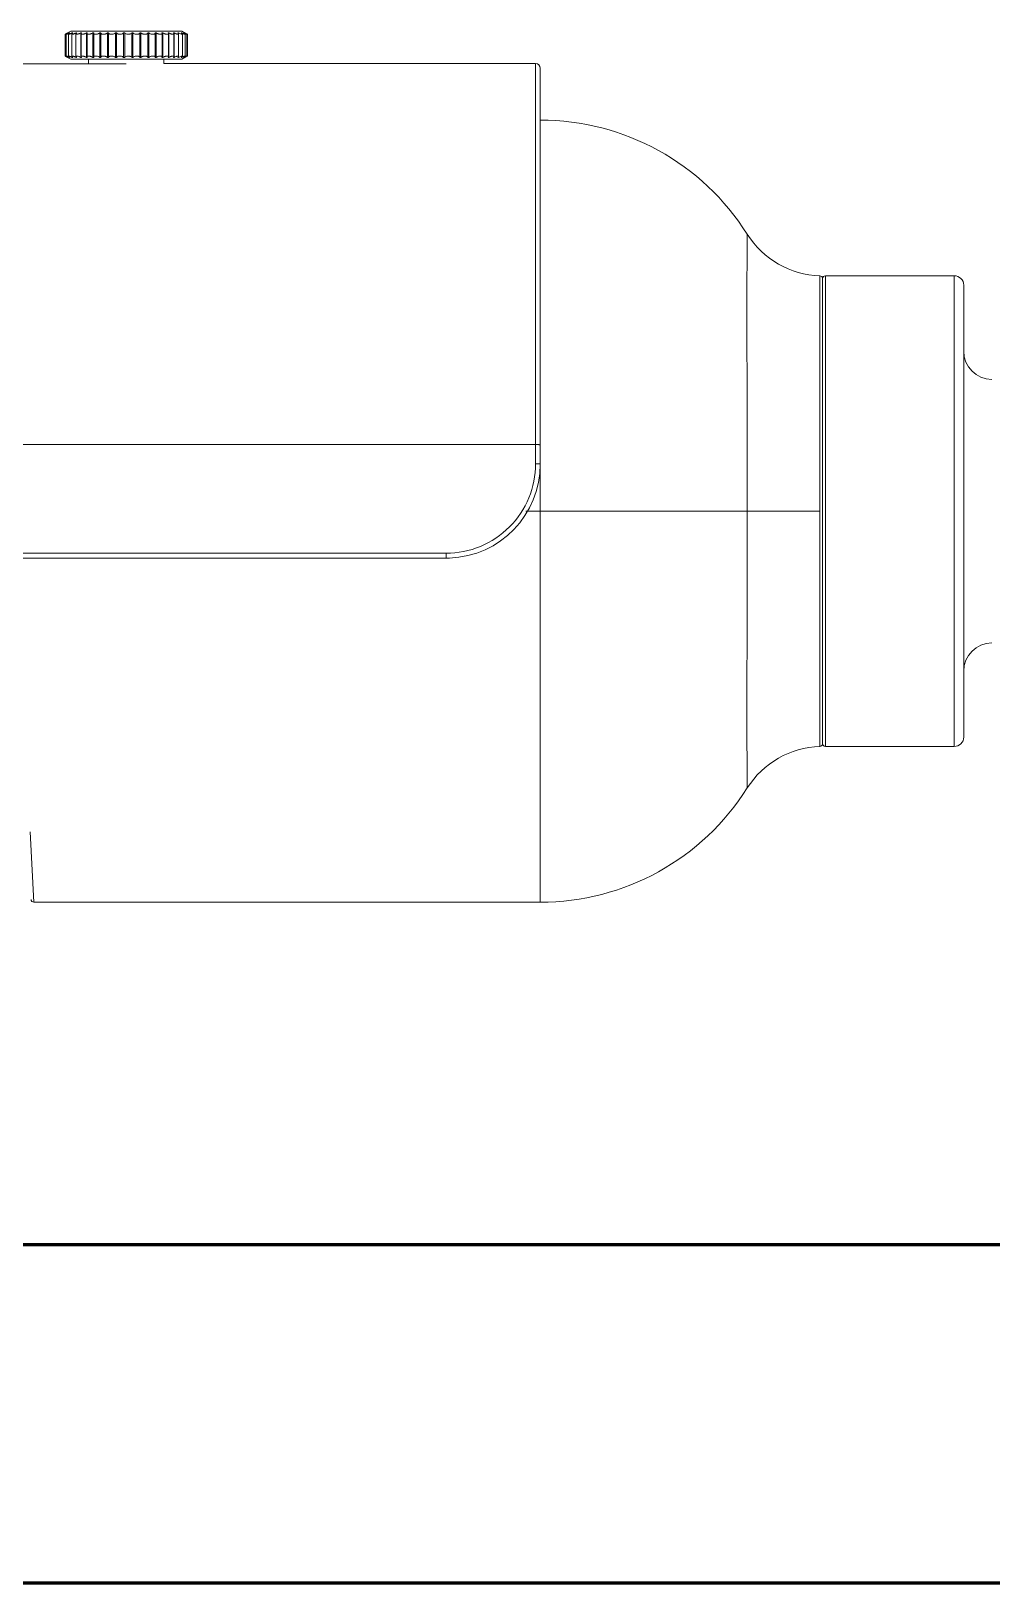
# Model space of a CAD drawing. Header units: metres. Extents: x 29 to 562, y -33 to 369.
# Drawn here: x 299.746 to 300.172, y 176.469 to 177.157 of the extents above; entities that cross this region are included whole.
import ezdxf

# ---------------------------------------------------------------- set-up
doc = ezdxf.new("R2010")
doc.units = ezdxf.units.M
doc.header["$LTSCALE"] = 2
for name, color, linetype, lineweight in [('001_Dark_1 10', 7, 'Continuous', 0), ('A-WALL', 7, 'Continuous', 60), ('S-WALL', 7, 'Continuous', 60), ('Tuberia', 1, 'Continuous', 9)]:
    doc.layers.add(name, color=color, linetype=linetype, lineweight=lineweight)

# ---------------------------------------------------------------- blocks, each defined once
blk = doc.blocks.new('Camaras')
at = {"layer": '001_Dark_1 10'}
for p, q in [((0.04539556287897994, 0.01423742812661999), (0.04524119158128315, 0.01414830181627735)), ((0.04868037864133612, 0.01423742812661999), (0.04539556378733778, 0.01423742812661999)), ((0.04868037954963711, 0.01423742812661999), (0.04877781055262176, 0.01418117631081373)), ((0.04522853830252416, 0.01349873692842607), (0.04522853830252416, 0.01414099644242128)), ((0.04522858290312115, 0.01414102219260371), (0.04524152666255077, 0.01414807766738591)), ((0.04524506393141792, 0.01349814962017604), (0.04524506393141792, 0.01414158375067132)), ((0.04529431916563453, 0.01349639716366369), (0.04529431916563453, 0.01414333620712682)), ((0.045301269291258, 0.01417969252455009), (0.045301269291258, 0.01418117631081373)), ((0.04533270575365123, 0.01417598715894997), (0.04533270575365123, 0.01418117631081373)), ((0.0453397590882787, 0.01418117631081373), (0.04533270575365123, 0.01418117631081373)), ((0.04537534530794574, 0.01349350789931236), (0.04537534530794574, 0.01414622547153499)), ((0.04539733326851092, 0.01417060083454658), (0.04539733326851092, 0.01418117631081373)), ((0.0454089361876413, 0.01418117631081373), (0.04539733326851092, 0.01418117631081373)), ((0.04548656527674666, 0.01348952884282539), (0.04548656527674666, 0.01415020452796512)), ((0.04549389393480396, 0.01416160330560956), (0.04549389393480396, 0.01418117631081373)), ((0.04550982060072783, 0.01418117631081373), (0.04549389393480396, 0.01418117631081373)), ((0.04562050830901399, 0.01345855706003363), (0.04562050830901399, 0.01418117631081373)), ((0.0456404487273403, 0.01418117631081373), (0.04562050830901399, 0.01418117631081373)), ((0.0456404487273403, 0.01418117631081373), (0.04562581430184309, 0.01415521199513137)), ((0.04562581430184309, 0.0134845253453193), (0.04562581430184309, 0.01415520802547121)), ((0.04577471198626881, 0.01345855706003363), (0.04577471198626881, 0.01418117631081373)), ((0.04579827803939907, 0.01418117631081373), (0.04577471198626881, 0.01418117631081373)), ((0.04579827803939907, 0.01418117631081373), (0.04579038205935149, 0.01416115912948612)), ((0.04579038205935149, 0.01347858059105533), (0.04579038205935149, 0.01416115277973518)), ((0.04595350356754579, 0.01345855706003363), (0.04595350356754579, 0.01418117631081373)), ((0.0459802365690507, 0.01418117631081373), (0.04595350356754579, 0.01418117631081373)), ((0.0459802365690507, 0.01418117631081373), (0.0459770654250633, 0.01416793077393663)), ((0.04597706542500646, 0.01347179490821304), (0.04597706542500646, 0.01416793846263431)), ((0.04615340307793758, 0.01345855706003363), (0.04615340307793758, 0.01418117631081373)), ((0.04618278270044129, 0.01418117631081373), (0.04615340307793758, 0.01418117631081373)), ((0.04618278270044129, 0.01418117631081373), (0.04618223081990891, 0.01417543013511136)), ((0.04618223081951101, 0.01346428485899764), (0.04618223081951101, 0.01417544851184971)), ((0.04637051970092898, 0.01345855706003363), (0.04637051970092898, 0.01418117631081373)), ((0.04640197410344626, 0.01418117631081373), (0.04637051970092898, 0.01418117631081373)), ((0.04640197410344626, 0.01345855706003363), (0.04640197410344626, 0.01418117631081373)), ((0.04660062750843963, 0.01345855706003363), (0.04660062750843963, 0.01418117631081373)), ((0.04663354446677204, 0.01418117631081373), (0.04660062750843963, 0.01418117631081373)), ((0.04663354446677204, 0.01345855706003363), (0.04663354446677204, 0.01418117631081373)), ((0.04683924771370584, 0.01345855706003363), (0.04683924771370584, 0.01418117631081373)), ((0.04687298653675498, 0.01418117631081373), (0.04683924771370584, 0.01418117631081373)), ((0.04687298653675498, 0.01345855706003363), (0.04687298653675498, 0.01418117631081373)), ((0.04708173584583619, 0.01345855706003363), (0.04708173584583619, 0.01418117631081373)), ((0.04711563984574241, 0.01418117631081373), (0.04708173584583619, 0.01418117631081373)), ((0.04711563984574241, 0.01345855706003363), (0.04711563984574241, 0.01418117631081373)), ((0.0473233721492079, 0.01345855706003363), (0.0473233721492079, 0.01418117631081373)), ((0.04735678142321831, 0.01418117631081373), (0.0473233721492079, 0.01418117631081373)), ((0.04735678142321831, 0.01345855706003363), (0.04735678142321831, 0.01418117631081373)), ((0.04755945344805923, 0.01345855706003363), (0.04755945344805923, 0.01418117631081373)), ((0.04759171772263926, 0.01418117631081373), (0.04755945344805923, 0.01418117631081373)), ((0.04759171772263926, 0.01345855706003363), (0.04759171772263926, 0.01418117631081373)), ((0.04778543409247504, 0.01417942316945187), (0.04778538468838178, 0.01418117631081373)), ((0.0478158759760845, 0.01418117631081373), (0.04778538468838178, 0.01418117631081373)), ((0.04778543409264557, 0.01346029877996102), (0.04778543409264557, 0.01417943459088633)), ((0.0478158759760845, 0.01345855706003363), (0.0478158759760845, 0.01418117631081373)), ((0.04799836252868772, 0.01417159197487194), (0.04799676837558309, 0.01418117631081373)), ((0.04802489319826009, 0.01418117631081373), (0.04799676837558309, 0.01418117631081373)), ((0.04799836252902878, 0.01346812254010388), (0.04799836252902878, 0.01417161083074348)), ((0.04802489319826009, 0.01345855706003363), (0.04802489319826009, 0.01418117631081373)), ((0.04821470110658765, 0.01418117631081373), (0.04818949016669194, 0.01418117631081373)), ((0.04819476533651823, 0.0141644524896094), (0.04818949016669194, 0.01418117631081373)), ((0.04819476533651823, 0.0134752859487719), (0.04819476533651823, 0.01416444742207545)), ((0.04821470110658765, 0.01345855706003363), (0.04821470110658765, 0.01418117631081373)), ((0.04838160530607638, 0.01418117631081373), (0.04835979895119635, 0.01418117631081373)), ((0.04837081975779256, 0.01415807015891346), (0.04835979895119635, 0.01418117631081373)), ((0.04837081975779256, 0.01348166474710411), (0.04837081975779256, 0.01415806862374325)), ((0.04838160530607638, 0.01345855706003363), (0.04838160530607638, 0.01418117631081373)), ((0.04852235719636155, 0.01418117631081373), (0.04850437986237921, 0.01418117631081373)), ((0.04852235719636155, 0.01415550679840294), (0.04852235719636155, 0.01418117631081373)), ((0.04852309909392716, 0.01348715036104409), (0.04852309909392716, 0.01415258300974642)), ((0.04863421720199312, 0.01418117631081373), (0.0486204187972703, 0.01418117631081373)), ((0.04863421720199312, 0.01416716918984662), (0.04863421720199312, 0.01418117631081373)), ((0.04864863940071018, 0.01349165093537863), (0.04864863940071018, 0.01414808243546872)), ((0.04871500809508689, 0.01418117631081373), (0.04870565718988473, 0.01418117631081373)), ((0.04871500809508689, 0.01417369969433935), (0.04871500809508689, 0.01418117631081373)), ((0.04874499717902836, 0.01349509212846556), (0.04874499717902836, 0.01414464124238179)), ((0.0487631573729459, 0.01418117631081373), (0.04875843597199037, 0.01418117631081373)), ((0.0487631573729459, 0.01417801168670962), (0.0487631573729459, 0.01418117631081373)), ((0.04881029693416394, 0.01349741770488322), (0.04881029693416394, 0.01414231566596413)), ((0.04884326768080882, 0.01349858995328646), (0.04884326768080882, 0.0141411434175609)), ((0.04522853830252416, 0.01349871414291215), (0.04523026698564081, 0.01349780873542272)), ((0.04522854216708083, 0.0134987274128946), (0.04525343861894271, 0.01348516270817868)), ((0.04539556287897994, 0.01340230524422736), (0.04524119514348968, 0.01349142949786142)), ((0.045301269291258, 0.01345855706003363), (0.045301269291258, 0.01346004093201714)), ((0.045301269291258, 0.01345855706003363), (0.04530363575634055, 0.01345855706003363)), ((0.04533270575365123, 0.01345855706003363), (0.04533270575365123, 0.01346374553642704)), ((0.04533270575365123, 0.01345855706003363), (0.0453397590882787, 0.01345855706003363)), ((0.04539556378733778, 0.01340230524422736), (0.04868037864133612, 0.01340230524422736)), ((0.04539733326851092, 0.01345855706003363), (0.04539733326851092, 0.01346912827128222)), ((0.04539733326851092, 0.01345855706003363), (0.0454089361876413, 0.01345855706003363)), ((0.04549389393480396, 0.01345855706003363), (0.04549389393480396, 0.01347811324828285)), ((0.04549389393480396, 0.01345855706003363), (0.04550982060072783, 0.01345855706003363)), ((0.04562050830901399, 0.01345855706003363), (0.0456404487273403, 0.01345855706003363)), ((0.0456404487273403, 0.01345855706003363), (0.04562581430184309, 0.01348453115380721)), ((0.04577471198626881, 0.01345855706003363), (0.04579827803939907, 0.01345855706003363)), ((0.04579827803939907, 0.01345855706003363), (0.04579038205935149, 0.01347858052574225)), ((0.04592447403786082, 0.01340230524422736), (0.04592447403786082, 0.01327557939131907)), ((0.04595350356754579, 0.01345855706003363), (0.0459802365690507, 0.01345855706003363)), ((0.0459802365690507, 0.01345855706003363), (0.04597706542500646, 0.01347179659333619)), ((0.04615340307793758, 0.01345855706003363), (0.04618278270044129, 0.01345855706003363)), ((0.04618278270044129, 0.01345855706003363), (0.04618223081962469, 0.01346429507552216)), ((0.04637051970092898, 0.01345855706003363), (0.04640197410344626, 0.01345855706003363)), ((0.04660062750843963, 0.01345855706003363), (0.04663354446677204, 0.01345855706003363)), ((0.04683924771370584, 0.01345855706003363), (0.04687298653675498, 0.01345855706003363)), ((0.04708173584583619, 0.01345855706003363), (0.04711563984574241, 0.01345855706003363)), ((0.0473233721492079, 0.01345855706003363), (0.04735678142321831, 0.01345855706003363)), ((0.04755945344805923, 0.01345855706003363), (0.04759171772263926, 0.01345855706003363)), ((0.04778543409264557, 0.01346030213662175), (0.04778538468838178, 0.01345855706003363)), ((0.04778538468838178, 0.01345855706003363), (0.0478158759760845, 0.01345855706003363)), ((0.04799836252902878, 0.01346812532850095), (0.04799676837558309, 0.01345855706003363)), ((0.04799676837558309, 0.01345855706003363), (0.04802489319826009, 0.01345855706003363)), ((0.04815146839081308, 0.01340230524422736), (0.04815146839081308, 0.0132705408317122)), ((0.04819476533651823, 0.01347528687787758), (0.04818949016669194, 0.01345855706003363)), ((0.04818949016669194, 0.01345855706003363), (0.04821470110658765, 0.01345855706003363)), ((0.04837081975779256, 0.01348166812718432), (0.04835979895119635, 0.01345855706003363)), ((0.04835979895119635, 0.01345855706003363), (0.04838160530607638, 0.01345855706003363)), ((0.04850437986237921, 0.01345855706003363), (0.04852235719636155, 0.01345855706003363)), ((0.04852235719636155, 0.01345855706003363), (0.04852235719636155, 0.01348432824326551)), ((0.0486204187972703, 0.01345855706003363), (0.04863421720199312, 0.01345855706003363)), ((0.04863421720199312, 0.01345855706003363), (0.04863421720199312, 0.01347259654588129)), ((0.04868037954963711, 0.01340230524422736), (0.04877781055262176, 0.01345855706003363)), ((0.04870565718988473, 0.01345855706003363), (0.04871500809508689, 0.01345855706003363)), ((0.04871500809508689, 0.01345855706003363), (0.04871500809508689, 0.01346604406111851)), ((0.04875843597199037, 0.01345855706003363), (0.0487631573729459, 0.01345855706003363)), ((0.0487631573729459, 0.01345855706003363), (0.0487631573729459, 0.01346172415671276)), ((0.03478950227292898, 0.01313639187097237), (0.03478950227497535, 0.001432317377947356)), ((0.03492868941998495, 0.01327557939131907), (0.03492872787660417, 0.001442225010094944)), ((0.04592447403786082, 0.01327557939131907), (0.03492868941998495, 0.01327557939131907)), ((0.04703797121430853, 0.0132705408317122), (0.05121358562615796, 0.0132705408317122)), ((0.0225410333314926, 0.006999696479425666), (0.0225410333314926, -0.006919018226739126)), ((0.0225410333314926, 0.006999696479425666), (0.02635476116097379, 0.006999696479425666)), ((0.02635476116097379, -0.006919018226739126), (0.02635476116097379, 0.006999696479425666)), ((0.02643827344923011, 0.006916930843914315), (0.02643827344923011, -0.006836266254850898)), ((0.02643827344923011, -0.00650575736969472), (0.02643827344923011, 0.006916172018208044)), ((0.02651865646583929, -0.006920144785652838), (0.02651862534918337, 0.007000817839838192)), ((0.02226265903738067, 0.00672124729894108), (0.02226265903738067, -0.006640569046254541)), ((0.0752605580225918, 0.00200800640911325), (0.03492872787660417, 0.00200800640911325)), ((0.03478950227292898, -0.01152465537396097), (0.03478950227292898, 0.001432317377947356)), ((0.02651866514509038, 4.033912662748662e-05), (0.03521958471986864, 4.033912634326953e-05)), ((0.03747359758312996, -0.001349748265539574), (0.03757290311216366, -0.001351532323241145)), ((0.03757063700498975, -0.00120511769111431), (0.07239404629370938, -0.00120511769111431)), ((0.07239340424479224, -0.00135153234427321), (0.03757290311040151, -0.00135153234427321)), ((0.03757324521416194, -0.001205117691739588), (0.03757324521416194, -0.001351532344216366)), ((0.0225410333314926, -0.006919018226739126), (0.02635476116097379, -0.006919018226739126)), ((0.04987803135946933, -0.009442922817953558), (0.0497695084589509, -0.01152465537396097)), ((0.0497695084589509, -0.01152465537396097), (0.03478950227292898, -0.01152465537396097))]:
    blk.add_line(p, q, dxfattribs=at)
for centre, radius, start, end in [((0.04276910956315305, 0.01868026491766273), 0.005162726782890556, 298.5732637910142, 298.7670840881448), ((0.04286995048664721, 0.01849674604281404), 0.004953327491790151, 298.7661936418826, 299.3961729155517), ((0.04821456995011886, 0.01314412667042575), 0.001179516513972829, 58.89109792563185, 59.12943976013415), ((0.04287472728162811, 0.009152504525644645), 0.004942691023441288, 60.59791854097129, 61.23238072894119), ((0.04813666869972621, 0.01462586706460911), 0.001331288392900206, 300.8745727518282, 301.0869484972279), ((0.03492868941998495, 0.01313639224426311), 0.0001391871470614479, 90, 179.9995904714128), ((0.03478950227292898, 0.004364177854569107), 0.007241155772050146, 90.00000000032567, 147.7527814684252), ((0.02643831855249346, 0.009632815656260618), 0.002633094266222685, 271.7476493544958, 327.7527800266673), ((0.0225410333314926, 0.006721322185313738), 0.0002783742941228959, 90, 180), ((0.02635476116097379, 0.00691618419116935), 8.351228823686875e-05, 0, 90), ((0.02652176009416962, 0.006917392244730536), 8.348856392683929e-05, 92.12718291853002, 180.6174440999113), ((0.02142759745123612, 0.004772575621331043), 0.0008351496760058467, 270, 359.997125675188), ((0.03757324521416194, 0.001432210596959749), 0.002783742941228958, 179.9978022028022, 267.9485861920442), ((0.02142759822606877, -0.004691897620119789), 0.0008351499438019175, 0.002891576873397854, 90), ((0.0225410333314926, -0.006640643932627199), 0.0002783742941228959, 180, 270), ((0.02635476116097379, -0.006835505938482811), 8.351228823686875e-05, 270, 0), ((0.02652175544562851, -0.006836713788544557), 8.348853188595802e-05, 179.3955444258466, 267.8727705759136), ((0.02643831852014955, -0.009552137423128215), 0.002633094303970239, 32.24721995779828, 88.25301162527556), ((0.03478950227292898, -0.004283499601882568), 0.007241155772050146, 212.2472185315747, 269.9999999996743), ((0.04976956990060444, -0.01144114308570465), 8.351228823686875e-05, 269.9144465511997, 356.9619122788208)]:
    blk.add_arc(centre, radius, start, end, dxfattribs=at)
for points, knots in [([(0.04524506487450708, 0.01414158447775549), (0.04524506333336831, 0.01414128097351863), (0.04524581984026099, 0.01414090798581924), (0.0452467747280707, 0.01414103976159709), (0.04524804342889865, 0.01414122404233353), (0.04524961538169237, 0.01414163893591081), (0.04525240915404538, 0.01414248819267527), (0.04525666367857184, 0.01414404631665889), (0.04526262505771683, 0.01414646128560548), (0.0452726251862714, 0.01415081653183847), (0.04528054628150358, 0.01415453623027929), (0.0452861111658649, 0.0141572221259878)], [0, 0, 0, 0, 0.0204491573, 0.0404573101, 0.0686622931, 0.1052964716, 0.1503901094, 0.2651507214, 0.410521145, 0.583673292, 1, 1, 1, 1]), ([(0.04530363575634055, 0.01418117631081373), (0.04529590274546536, 0.01417653476866576), (0.0452848234693306, 0.01416980639223198), (0.04527093167570229, 0.01416106836902031), (0.04526233192785867, 0.01415548011041778), (0.04525528004290891, 0.01415068215712267), (0.04525003231645996, 0.01414681249130467), (0.04524683468372359, 0.01414415069669417), (0.04524542533516751, 0.01414252146756212), (0.04524506623261004, 0.01414185192786022), (0.04524506487450708, 0.01414158447775549)], [0, 0, 0, 0, 0.3811609622, 0.5477994809, 0.6935060075, 0.8146988043, 0.9078678615, 0.9698347447, 0.98869695, 1, 1, 1, 1]), ([(0.0452861111658649, 0.0141572221259878), (0.04528973240161349, 0.01415896991815657), (0.04530540409717787, 0.01416667881389344), (0.04532088111432131, 0.0141747801179406), (0.04533270575365123, 0.01418117631081373)], [0, 0, 0, 0, 0.2302339694, 1, 1, 1, 1]), ([(0.0453397590882787, 0.01418117631081373), (0.04533359177492002, 0.01417713221596273), (0.04532248887835522, 0.01416962522708332), (0.0453097933227582, 0.01416021826756264), (0.04530195767523537, 0.01415354360270271), (0.04529791301598607, 0.01414956565358239), (0.04529532543512005, 0.01414637225715865), (0.04529432248369858, 0.01414421498546403), (0.04529432376148179, 0.01414333852531513)], [0, 0, 0, 0, 0.370127638, 0.6726773853, 0.7920014034, 0.8869588109, 0.9560131572, 1, 1, 1, 1]), ([(0.04529432376148179, 0.01414333852531513), (0.0452943279319129, 0.01414047798314755), (0.04530206604493969, 0.01414108338488518), (0.04530745664823144, 0.01414230936458694), (0.04531560300830506, 0.0141445004622085), (0.04532704065485404, 0.01414850897495512), (0.04534269861403573, 0.01415478290053329), (0.04536004168778618, 0.01416251104907928), (0.04537850225017337, 0.01417139314489191), (0.04539100797541096, 0.01417782387304101), (0.04539733326851092, 0.01418117631081373)], [0, 0, 0, 0, 0.0769340025, 0.1189991876, 0.1700653019, 0.2963273598, 0.4492684141, 0.6218051752, 0.8074654368, 1, 1, 1, 1]), ([(0.0454089361876413, 0.01418117631081373), (0.04540424912852359, 0.01417771545877144), (0.04539585219913533, 0.01417123156082312), (0.04538521215391711, 0.0141617288560667), (0.04537825661805073, 0.01415392215639599), (0.04537534538371801, 0.01414846546052217), (0.04537534497279694, 0.01414622533380339)], [0, 0, 0, 0, 0.3549161318, 0.6470956595, 0.8635404595, 1, 1, 1, 1]), ([(0.04537534497279694, 0.01414622533380339), (0.04537534482915362, 0.01414544224505221), (0.04537575183678655, 0.01414376813883678), (0.04537795020132762, 0.01414200134595944), (0.04538121039990983, 0.0141411210723561), (0.04538554776718229, 0.01414089639970939), (0.04539098456723423, 0.01414132546412361), (0.04540029026941284, 0.01414288333685931), (0.04542101372010166, 0.01414844407915439), (0.04545356527597733, 0.01416107010939527), (0.04548009191989877, 0.01417386640488871), (0.04549389393480396, 0.01418117631081373)], [0, 0, 0, 0, 0.0182238221, 0.0374062439, 0.0624635472, 0.0958197945, 0.1380795229, 0.1891449303, 0.3152080614, 0.6365360053, 1, 1, 1, 1]), ([(0.04550982060072783, 0.01418117631081373), (0.04550368788926562, 0.01417587687532773), (0.0454955646698636, 0.01416823654827226), (0.04548820531039155, 0.01415731866822512), (0.04548656606232271, 0.01415234465824255), (0.04548656649518534, 0.01415020515381116)], [0, 0, 0, 0, 0.6162391998, 0.8373331284, 1, 1, 1, 1]), ([(0.04548656649518534, 0.01415020515381116), (0.04548656672062634, 0.01414909109453788), (0.04548699169646397, 0.01414680021267145), (0.04548939561658472, 0.01414397826292202), (0.04549319982095312, 0.01414214298048933), (0.04550074284111361, 0.01414063038660629), (0.04551336208453449, 0.01414129701387878), (0.0455312352756323, 0.01414476016626054), (0.04555212683715126, 0.01415091265036494), (0.04557470686967235, 0.01415929695573936), (0.04559779034815392, 0.01416944160908429), (0.04561300913815103, 0.01417712866762599), (0.04562050830901399, 0.01418117631081373)], [0, 0, 0, 0, 0.022891974, 0.0458671407, 0.0733723456, 0.1081360768, 0.2030552697, 0.3302000583, 0.4821687309, 0.6498440068, 0.824891999, 1, 1, 1, 1]), ([(0.0456258142278898, 0.0141552081516636), (0.04562581403547483, 0.01415374825106142), (0.04562629465311829, 0.0141507927345117), (0.04562890361228256, 0.01414690638998195), (0.04563320453036113, 0.01414401593180514), (0.04564174533908272, 0.01414117279026073), (0.04565622887304244, 0.0141405788428699), (0.04567039513284499, 0.01414240574277414), (0.04568120868378855, 0.01414455400524162), (0.04568929473219896, 0.01414639433514253), (0.04569970030041759, 0.0141491913123275), (0.04571237205584566, 0.0141532075759585), (0.04572953955528192, 0.01415942239688661), (0.04575055940995298, 0.01416840347431503), (0.04576683251229952, 0.01417675278261754), (0.04577471198626881, 0.01418117631081373)], [0, 0, 0, 0, 0.0268236881, 0.0534072954, 0.0836104339, 0.1203035707, 0.217575889, 0.3462302084, 0.3825063734, 0.4201032846, 0.498585565, 0.5803963117, 0.6642739002, 0.833971302, 1, 1, 1, 1]), ([(0.04579038226512466, 0.01416115300727938), (0.04579038251131351, 0.0141593408330607), (0.04579091914831679, 0.01415568908160481), (0.0457949536076967, 0.01414868702553918), (0.0458062189343309, 0.01414260450101779), (0.04582435091066372, 0.01414038045717803), (0.04584749758618045, 0.01414192005015025), (0.04587389039289747, 0.01414733977966875), (0.04590149289379042, 0.01415603889350336), (0.04592836823712787, 0.0141673150255599), (0.04594542556390024, 0.0141763540064801), (0.04595350356754579, 0.01418117631081373)], [0, 0, 0, 0, 0.0301634957, 0.0600680884, 0.1313035173, 0.2316719893, 0.3624565042, 0.5154912943, 0.679244562, 0.8434060976, 1, 1, 1, 1]), ([(0.04597706663457757, 0.01416793902021141), (0.0459770655900229, 0.01416577595310287), (0.04597767448638024, 0.01416141526519255), (0.04598203024056602, 0.01415296541435396), (0.04599110284550534, 0.01414689783112522), (0.04600236035224725, 0.01414326394288423), (0.04601779586187149, 0.01414066281242299), (0.04604045537371348, 0.0141409532651835), (0.04606959806255873, 0.01414569501710616), (0.04609951551140057, 0.01415439884604552), (0.04612782374744029, 0.0141661723173172), (0.04614534293972383, 0.01417593018405228), (0.04615340307793758, 0.01418117631081373)], [0, 0, 0, 0, 0.0329656609, 0.0658412463, 0.1421724692, 0.1904606578, 0.24642461, 0.3797075331, 0.5336174309, 0.6952984606, 0.8534338558, 1, 1, 1, 1]), ([(0.04618223285808654, 0.01417544912763447), (0.04618223377269715, 0.01417294741114006), (0.04618291761096316, 0.01416788737995489), (0.04618765302933525, 0.01415798215427344), (0.04620089340937739, 0.0141477958307803), (0.04622341245891448, 0.01414157498166446), (0.04625186785182223, 0.01414027059033174), (0.04628371224868033, 0.01414419175793569), (0.04631575006419553, 0.01415275067020616), (0.04634511541945585, 0.01416497095735281), (0.04636272917895212, 0.01417548047751893), (0.04637051970092898, 0.01418117631081373)], [0, 0, 0, 0, 0.0353205055, 0.07090754, 0.1524862528, 0.2605984216, 0.3969923604, 0.552197274, 0.7118890676, 0.8637474405, 1, 1, 1, 1]), ([(0.04640197410344626, 0.01418117631081373), (0.04640218292604459, 0.01417841801705322), (0.04640339268519256, 0.01417282478908533), (0.0464093590039738, 0.01416191308621251), (0.04642424032488179, 0.01415045643742019), (0.04644908089721866, 0.0141425964742723), (0.04648002028108067, 0.01414002153362048), (0.04651396970439237, 0.01414316483644029), (0.04654723417343121, 0.0141515181313423), (0.0465765987407849, 0.01416400522666095), (0.04659353178794845, 0.01417512450493064), (0.04660062750843963, 0.01418117631081373)], [0, 0, 0, 0, 0.0369302726, 0.0752306113, 0.1639064761, 0.2786075028, 0.4194598699, 0.5756727141, 0.7318429898, 0.8754927377, 1, 1, 1, 1]), ([(0.04663354446677204, 0.01418117631081373), (0.04663553960193667, 0.01417527505608973), (0.0466438149275632, 0.01416332754823202), (0.0466641729618118, 0.01415076672694227), (0.04669174628554629, 0.01414270526797168), (0.04672444738571357, 0.0141400209271012), (0.04675884461698843, 0.01414303365297087), (0.04679119289460232, 0.01415131512047196), (0.04681847411433182, 0.01416376885802606), (0.0468334189373536, 0.01417506912869726), (0.04683924771370584, 0.01418117631081373)], [0, 0, 0, 0, 0.081557391, 0.1823109647, 0.3079072732, 0.4544653433, 0.609468611, 0.7579763799, 0.8894706007, 1, 1, 1, 1]), ([(0.04687298653675498, 0.01418117631081373), (0.04687854969375849, 0.01417180892204328), (0.04689304243527204, 0.01415989048624056), (0.04691638819952004, 0.01414961240263324), (0.04694731404379127, 0.01414149416436317), (0.04698906762018851, 0.01413948252465502), (0.047022526313242, 0.01414584919783124), (0.04703797121430853, 0.0141514549160604)], [0, 0, 0, 0, 0.1842294533, 0.3003719611, 0.4320114228, 0.722158735, 1, 1, 1, 1]), ([(0.04703797121430853, 0.0141514549160604), (0.04704722399299044, 0.01415481320688627), (0.04706347854886417, 0.01416253283261426), (0.04707708178295889, 0.01417469210574041), (0.04708173584583619, 0.01418117631081373)], [0, 0, 0, 0, 0.5522251736, 1, 1, 1, 1]), ([(0.04711563984574241, 0.01418117631081373), (0.04712076991881986, 0.01417505541988362), (0.04713459425511246, 0.0141636461822543), (0.04716067181925609, 0.01415119997247416), (0.04719236012653028, 0.01414296883919519), (0.04722670315345567, 0.01413999498308272), (0.04726018435496826, 0.01414285670605864), (0.04729467391388198, 0.01415233719350795), (0.04731719284933433, 0.0141679479171728), (0.0473233721492079, 0.01418117631081373)], [0, 0, 0, 0, 0.1042581606, 0.2300382463, 0.3748283515, 0.5292086712, 0.6784430321, 0.8093990751, 1, 1, 1, 1]), ([(0.04735678142321831, 0.01418117631081373), (0.04736327044480504, 0.01417508934392231), (0.04737926518157565, 0.01416387872816927), (0.04740766270089125, 0.01415140639861079), (0.0474405584330384, 0.0141430903813955), (0.04747481363807537, 0.01414002381036994), (0.04750670342832564, 0.0141426477389075), (0.04753293375830481, 0.01415065355840284), (0.04755169950772142, 0.01416336968773635), (0.04755826139472674, 0.01417542876404809), (0.04755945344805923, 0.01418117631081373)], [0, 0, 0, 0, 0.1175148703, 0.2552460517, 0.4077930805, 0.5636643321, 0.707553026, 0.827840686, 0.9224696426, 1, 1, 1, 1]), ([(0.04759171772263926, 0.01418117631081373), (0.04759927136439046, 0.01417524364413225), (0.04761679318562528, 0.01416433811024831), (0.04764654713977734, 0.01415191675428673), (0.04767957377930543, 0.01414348258427367), (0.04771272841384189, 0.01414007573927734), (0.04774248911144241, 0.01414224012737009), (0.04776604441468635, 0.01414957664579219), (0.04777977322481775, 0.01416076171582858), (0.04778470549086933, 0.01417137644662603), (0.04778543310141004, 0.01417677295157205), (0.04778543382400358, 0.01417943467291138)], [0, 0, 0, 0, 0.1310211233, 0.279655689, 0.4383399077, 0.594330632, 0.7324127921, 0.8427267261, 0.9268868282, 0.9636912561, 1, 1, 1, 1]), ([(0.0478158759760845, 0.01418117631081373), (0.0478238387465808, 0.01417570596171913), (0.04784146397582845, 0.01416557314379929), (0.04787036288462332, 0.01415356433133752), (0.04790137656516436, 0.01414492084708741), (0.04793188656429948, 0.014140552056773), (0.04795901350519216, 0.01414106390583925), (0.04798044908937982, 0.01414621777533398), (0.04799318147144049, 0.01415539176721836), (0.04799771782415974, 0.01416456930442678), (0.04799836132451674, 0.01416927829714609), (0.04799836090165854, 0.01417161129282363)], [0, 0, 0, 0, 0.1415395631, 0.2966998308, 0.4574344539, 0.6120052501, 0.7467504596, 0.8526609795, 0.9315748496, 0.9658193633, 1, 1, 1, 1]), ([(0.04802489319826009, 0.01418117631081373), (0.04803299463821986, 0.01417614338154749), (0.04805033532682046, 0.01416674561116338), (0.04807798216768333, 0.01415521007410803), (0.0481067701512643, 0.01414649845034432), (0.04813454768503789, 0.01414138213075944), (0.04815901434915304, 0.01414047088476877), (0.04817825530739128, 0.01414361462823877), (0.04819000980938881, 0.01415073223236618), (0.04819419411029457, 0.01415845801753335), (0.04819476534464684, 0.0141624604947026), (0.0481947654201349, 0.01416444735141908)], [0, 0, 0, 0, 0.1517118436, 0.3130224363, 0.4757804162, 0.6292478129, 0.7611979952, 0.8632322976, 0.9369795761, 0.9683952793, 1, 1, 1, 1]), ([(0.04821470110658765, 0.01418117631081373), (0.04822270716834964, 0.01417655499156467), (0.04823941726385783, 0.014167861124605), (0.04826545975214458, 0.01415685097222763), (0.04829184559474697, 0.01414818965778863), (0.04831687602234069, 0.0141425373219306), (0.04833861777524362, 0.01414039976012305), (0.04835403494928414, 0.0141417132713002), (0.04836305553465081, 0.01414527719870762), (0.04836758812751896, 0.01414871399484241), (0.04837031113629564, 0.01415313353024317), (0.04837081996595316, 0.01415643383219845), (0.0483708198040631, 0.0141580687027556)], [0, 0, 0, 0, 0.161373601, 0.3283910774, 0.4930577376, 0.6456296879, 0.7752283106, 0.873888139, 0.9116089728, 0.9431911843, 0.9714602189, 1, 1, 1, 1]), ([(0.04838160530607638, 0.01418117631081373), (0.04838931711918804, 0.01417694238179479), (0.04840510039713308, 0.01416892487597465), (0.04842923679785827, 0.0141584808347659), (0.04845310798390301, 0.01414998074821483), (0.04847537112112832, 0.01414395412862746), (0.04849451064382038, 0.0141408773253886), (0.04850805439218675, 0.01414081170602799), (0.04851609294559012, 0.01414297457128555), (0.0485201457115636, 0.01414532944082225), (0.04852264852269172, 0.01414868085058174), (0.04852309779590769, 0.0141512981391827), (0.04852309825605516, 0.01415258347978465)], [0, 0, 0, 0, 0.1706840474, 0.3432008553, 0.5098844726, 0.6619715655, 0.78982502, 0.8857910909, 0.9214384376, 0.9502574171, 0.9750629135, 1, 1, 1, 1]), ([(0.04852309825605516, 0.01415258347978465), (0.04852309898654994, 0.01415462398924205), (0.04852189685487929, 0.0141592413712317), (0.04851609506084742, 0.01416934210320164), (0.04850942315607654, 0.0141763731722051), (0.04850437986237921, 0.01418117631081373)], [0, 0, 0, 0, 0.1757989633, 0.3999731123, 1, 1, 1, 1]), ([(0.04852235719636155, 0.01418117631081373), (0.04852960982782406, 0.01417730822512908), (0.0485442216319143, 0.01416994155798079), (0.04856621212888967, 0.01416009888808389), (0.04858749740515123, 0.01415184998970176), (0.04860703030277591, 0.01414561465119846), (0.04862365751813513, 0.01414181790985936), (0.04863535691123388, 0.01414063363714035), (0.04864239310438734, 0.01414152347203412), (0.04864592963645009, 0.01414286956557476), (0.04864822673368963, 0.01414516332536664), (0.0486486398349939, 0.01414713687253766), (0.04864863942913189, 0.01414808249822386)], [0, 0, 0, 0, 0.1794512148, 0.3571115453, 0.5257762567, 0.6776460071, 0.8041754782, 0.8980995445, 0.9320928355, 0.9582829557, 0.9793551345, 1, 1, 1, 1]), ([(0.04864863942913189, 0.01414808249822386), (0.04864863848189316, 0.01415028910813021), (0.04864643909132838, 0.01415555111631761), (0.04863738900377257, 0.01416713373512835), (0.04862771852532433, 0.01417537753596321), (0.0486204187972703, 0.01418117631081373)], [0, 0, 0, 0, 0.1495721244, 0.3680765299, 1, 1, 1, 1]), ([(0.04863421720199312, 0.01418117631081373), (0.04864087842463505, 0.01417765568882601), (0.04865412679151859, 0.01417091687702055), (0.04867379348939949, 0.01416170716643705), (0.04869246667738025, 0.01415378312586313), (0.04870934016730644, 0.01414750161418965), (0.04872197101161646, 0.01414363885774605), (0.04873054837531754, 0.01414175822546326), (0.0487355486307024, 0.0141410394310526), (0.04873953496331751, 0.01414093348464007), (0.04874249966468369, 0.01414138364978612), (0.04874458875247001, 0.01414262502552788), (0.04874499349335792, 0.01414401584136726), (0.04874499419946687, 0.01414464272758664)], [0, 0, 0, 0, 0.1874323637, 0.3696900397, 0.5401423369, 0.6919034204, 0.817467874, 0.8682943883, 0.9102153059, 0.9429917656, 0.9671031743, 0.984404945, 1, 1, 1, 1]), ([(0.04874499419946687, 0.01414464272758664), (0.04874499525675446, 0.01414558135675748), (0.04874423082696921, 0.01414781113797403), (0.04874077572264923, 0.01415292276058722), (0.04873311776321998, 0.01416041736209195), (0.04872080918607935, 0.01417042314429295), (0.04871107084841242, 0.01417742510429321), (0.04870565718988473, 0.01418117631081373)], [0, 0, 0, 0, 0.0517131137, 0.1250654719, 0.3399612679, 0.6371330725, 1, 1, 1, 1]), ([(0.04871500809508689, 0.01418117631081373), (0.04872669263431817, 0.01417493556235172), (0.04874382211687589, 0.01416617641447715), (0.04876602668537089, 0.0141557850090237), (0.04878035215227783, 0.0141495618819647), (0.0487923344226715, 0.01414489655454076), (0.04880059295498995, 0.01414221384621328), (0.04880565592986841, 0.0141411211315301), (0.04880803363874975, 0.01414094950567346), (0.04880978341196851, 0.01414112270927603), (0.04881029718080754, 0.01414197318487709), (0.04881029633543221, 0.01414231617476958)], [0, 0, 0, 0, 0.3801406156, 0.5518993866, 0.7034368892, 0.8283553634, 0.9205419006, 0.9529125704, 0.9758326573, 0.9901571964, 1, 1, 1, 1]), ([(0.04881029633543221, 0.01414231617476958), (0.04881029436808149, 0.01414311435306104), (0.04880896549821045, 0.01414512040710747), (0.04880607621646504, 0.014148115330471), (0.04880139602238387, 0.01415208265169099), (0.04879521723506741, 0.01415678864813685), (0.04878761968103618, 0.01416218144404979), (0.04877529050310159, 0.01417050939849673), (0.0487653784007307, 0.01417683573660611), (0.04875843597199037, 0.01418117631081373)], [0, 0, 0, 0, 0.0366844363, 0.1019200625, 0.1958637515, 0.3160947394, 0.4597106716, 0.6236942751, 1, 1, 1, 1]), ([(0.0487631573729459, 0.01418117631081373), (0.04876799185262826, 0.01417851429144434), (0.04878552129588343, 0.01416895626087467), (0.04880318351916912, 0.01415963683078303), (0.04881609149038013, 0.01415314788570754)], [0, 0, 0, 0, 0.2764141915, 1, 1, 1, 1]), ([(0.04881978021876421, 0.01415653949996454), (0.04881673661452623, 0.01415835939232579), (0.04880276143973106, 0.01416664375622645), (0.04878871424546105, 0.01417480570930252), (0.04877772786460355, 0.01418117631081373)], [0, 0, 0, 0, 0.218281316, 1, 1, 1, 1]), ([(0.04881609149038013, 0.01415314788570754), (0.04881986218202883, 0.01415125232747982), (0.04882645180322243, 0.01414797640310894), (0.04883423925537045, 0.01414435653126134), (0.04883881053700634, 0.0141423254942481), (0.04884124323615424, 0.0141414739242407), (0.0488422944146123, 0.01414101344633423), (0.04884326331381317, 0.01414098655274643), (0.04884326426895313, 0.01414114538576428)], [0, 0, 0, 0, 0.4241212969, 0.7420097647, 0.8556109643, 0.9366901877, 0.9840378456, 1, 1, 1, 1]), ([(0.04883453012377004, 0.01414752075280035), (0.04883376717202736, 0.01414800458698551), (0.04883027161861264, 0.01415019945611107), (0.04882674664918341, 0.01415234710790969), (0.04882398645548847, 0.0141540131639033)], [0, 0, 0, 0, 0.2188829837, 1, 1, 1, 1]), ([(0.04884326426895313, 0.01414114538576428), (0.04884326610863354, 0.01414145129714939), (0.04884229138104956, 0.01414216720385753), (0.04884078613099518, 0.01414344731429651), (0.04883794290930155, 0.01414531545154318), (0.04883578816031786, 0.01414672295530295), (0.04883453012377004, 0.01414752075280035)], [0, 0, 0, 0, 0.0845101949, 0.2813783565, 0.5884736197, 1, 1, 1, 1]), ([(0.04524506472932899, 0.01349813464705107), (0.04524506335252454, 0.01349843897625647), (0.04524581780032122, 0.01349881403760378), (0.04524677386245912, 0.01349869115412616), (0.04524804160610074, 0.01349851286269654), (0.04524961240889525, 0.01349810377504923), (0.04525240379405204, 0.01349725755207487), (0.04525665267294698, 0.01349569395856065), (0.04526260576943741, 0.01349327392975397), (0.04527259610802048, 0.01348892867454765), (0.04528051017814505, 0.01348522105180905), (0.04528606734777441, 0.01348253868914639)], [0, 0, 0, 0, 0.0205269888, 0.0405459876, 0.0687363441, 0.1053442928, 0.1504178517, 0.2652205923, 0.4106595272, 0.5837926992, 1, 1, 1, 1]), ([(0.04530363575634055, 0.01345855706003363), (0.04529590260460736, 0.01346319868670776), (0.04528482185236271, 0.01346992491735932), (0.04527093037120267, 0.01347866403503417), (0.045262331655465, 0.0134842555922603), (0.04525528128380074, 0.01348905825656743), (0.04525003645221659, 0.01349292987592321), (0.0452468371975101, 0.01349558336565337), (0.04524542529355813, 0.01349720256743581), (0.04524506593281785, 0.01349786862746782), (0.04524506472932899, 0.01349813464705107)], [0, 0, 0, 0, 0.3812332264, 0.5478995485, 0.6936373201, 0.8148846634, 0.9080865729, 0.9699688756, 0.9887555079, 1, 1, 1, 1]), ([(0.04528606734777441, 0.01348253868914639), (0.04528969104302405, 0.01348078958565679), (0.04530537542484581, 0.01347306758313493), (0.0453208684693891, 0.01346496009276166), (0.04533270575365123, 0.01345855706003363)], [0, 0, 0, 0, 0.2301672662, 1, 1, 1, 1]), ([(0.0453397590882787, 0.01345855706003363), (0.04533359170272888, 0.01346260120217835), (0.04532248733175948, 0.01347010630857426), (0.04530979133346591, 0.01347951464933317), (0.04530195775021184, 0.01348619402565987), (0.04529791419474805, 0.01349017598343494), (0.04529532981393913, 0.01349336704080883), (0.04529432210330242, 0.01349551894506362), (0.04529432336397576, 0.01349639211744602)], [0, 0, 0, 0, 0.3701612082, 0.6727438433, 0.7921048402, 0.8871191193, 0.9561747014, 1, 1, 1, 1]), ([(0.04529432336397576, 0.01349639211744602), (0.04529432749609441, 0.01349925416937481), (0.04530206563237016, 0.01349865260263527), (0.04530746074556191, 0.01349743502342449), (0.04531560494586984, 0.01349523180888923), (0.04532703895512213, 0.01349121640780027), (0.04534270181466127, 0.01348496008350253), (0.04536003981911563, 0.01347722493889592), (0.04537849936724569, 0.01346833957748572), (0.04539100735217971, 0.01346190982812345), (0.04539733326851092, 0.01345855706003363)], [0, 0, 0, 0, 0.0769720109, 0.1190282371, 0.1701059749, 0.2963872452, 0.4492691003, 0.6217763747, 0.8074529595, 1, 1, 1, 1]), ([(0.04537534513053743, 0.013493516212435), (0.04537534477265126, 0.01349429683543235), (0.04537575097361923, 0.01349596719174428), (0.04537795363711439, 0.01349772117615089), (0.04538121127541217, 0.01349859526246178), (0.04538554826581276, 0.0134988309138464), (0.04539098694306176, 0.01349841486981518), (0.04540029493534803, 0.01349686126232541), (0.0454210080505959, 0.0134912694453817), (0.04545357020731444, 0.01347867857580809), (0.04548009037029033, 0.01346586778666392), (0.04549389393480396, 0.01345855706003363)], [0, 0, 0, 0, 0.0181684435, 0.0372970946, 0.0623504238, 0.0957245911, 0.1379925542, 0.1890591094, 0.3151616805, 0.6364551271, 1, 1, 1, 1]), ([(0.0454089361876413, 0.01345855706003363), (0.04540424921174235, 0.01346201785068502), (0.04539585158153159, 0.01346850071851691), (0.0453852095779439, 0.01347800319209114), (0.04537825705102705, 0.01348581626641021), (0.0453753461582096, 0.01349127495237212), (0.04537534513053743, 0.013493516212435)], [0, 0, 0, 0, 0.3548606236, 0.647005262, 0.8634903384, 1, 1, 1, 1]), ([(0.04550982060072783, 0.01345855706003363), (0.04550368799993976, 0.01346385639990899), (0.0454955623878277, 0.01347149504059075), (0.04548820369757323, 0.01348241715615472), (0.04548656641532034, 0.01348739431406898), (0.0454865668565958, 0.01348953570649769)], [0, 0, 0, 0, 0.6161137899, 0.8372197756, 1, 1, 1, 1]), ([(0.0454865668565958, 0.01348953570649769), (0.04548656708624321, 0.01349065022841955), (0.04548699006898005, 0.01349294031555814), (0.0454893951360873, 0.01349575880752241), (0.04549320246621846, 0.01349757947880903), (0.04550074390959935, 0.01349908326395166), (0.04551336533228323, 0.01349845661903259), (0.04553123731653841, 0.01349496580965592), (0.04555212653031049, 0.01348882125640216), (0.04557470826580357, 0.01348044466053011), (0.04559778636524925, 0.01347028955447627), (0.04561300821137593, 0.01346260520344345), (0.04562050830901399, 0.01345855706003363)], [0, 0, 0, 0, 0.0229028873, 0.0458434636, 0.0733124793, 0.1080749006, 0.2030196698, 0.3301795006, 0.4821482945, 0.649789394, 0.8248595998, 1, 1, 1, 1]), ([(0.04562581395822463, 0.0134845278738851), (0.04562581389092202, 0.01348598919005894), (0.04562629463782741, 0.01348894647097154), (0.04562890132831399, 0.01349283558019465), (0.04563320435124751, 0.01349572158844126), (0.04564175078473909, 0.01349854072023504), (0.04565622823048443, 0.01349915649311129), (0.04567667019819055, 0.01349652589325956), (0.04570030572449468, 0.01349064255308008), (0.04572544666831391, 0.01348207137826307), (0.04575055516784232, 0.01347132727531175), (0.04576683150889949, 0.01346298115154809), (0.04577471198626881, 0.01345855706003363)], [0, 0, 0, 0, 0.0268522673, 0.0534501257, 0.083631966, 0.1203029991, 0.2176064862, 0.3462749902, 0.4985934573, 0.664215834, 0.8339342621, 1, 1, 1, 1]), ([(0.04579038190615847, 0.01347857941502184), (0.04579038203786467, 0.01348039244854249), (0.04579091949568692, 0.01348404702670791), (0.04579494711560983, 0.01349104701117199), (0.045803218285414, 0.01349554189684454), (0.04581323173653118, 0.01349789354796371), (0.04582713198499277, 0.01349921530911047), (0.04584750108722346, 0.01349781129161443), (0.04587388830100281, 0.01349238450026746), (0.04590149618536543, 0.01348370652223707), (0.04592836425814539, 0.01347241560293355), (0.0459454244392532, 0.01346338003574488), (0.04595350356754579, 0.01345855706003363)], [0, 0, 0, 0, 0.030169528, 0.0600882187, 0.1312876473, 0.1775930898, 0.2318815945, 0.3626430612, 0.5156453526, 0.6793108778, 0.8434272141, 1, 1, 1, 1]), ([(0.04597706691686199, 0.01347179242273455), (0.04597706578573479, 0.01347395564258136), (0.04597767443056, 0.01347831726840809), (0.04598202872307411, 0.01348676964610718), (0.04599109719242733, 0.01349284740430789), (0.04600236003176406, 0.01349646837431351), (0.04601779791892113, 0.01349904474770369), (0.04604045794559397, 0.01349880416054816), (0.04606959689618861, 0.01349402268996869), (0.04609951832247816, 0.01348534758110986), (0.04612782033177609, 0.01347355854696275), (0.04614534176130292, 0.01346380395378333), (0.04615340307793758, 0.01345855706003363)], [0, 0, 0, 0, 0.0329673167, 0.0658533879, 0.1422037834, 0.1904729517, 0.2464277513, 0.379732074, 0.5336438691, 0.6952891065, 0.8534154155, 1, 1, 1, 1]), ([(0.04618223308074221, 0.0134642836259502), (0.04618223413888245, 0.01346678502753207), (0.04618291849925527, 0.01347184480104602), (0.04618765344474696, 0.01348175075955282), (0.04620088620708884, 0.01349195002185866), (0.04622341669619345, 0.01349814433942242), (0.04625186845208873, 0.01349946624063136), (0.04628371381755869, 0.01349553809038184), (0.04631575187926273, 0.01348699033312073), (0.04634511319147805, 0.01347476173745576), (0.04636272804418695, 0.01346425372295812), (0.04637051970092898, 0.01345855706003363)], [0, 0, 0, 0, 0.0353157385, 0.0709034754, 0.1525036671, 0.2605948272, 0.3970086219, 0.552215334, 0.7118845586, 0.8637288396, 1, 1, 1, 1]), ([(0.04640197410344626, 0.01345855706003363), (0.04640218290751363, 0.01346131510902637), (0.04640339329426979, 0.01346690789719673), (0.04640936092050651, 0.0134778185972948), (0.04642423526655648, 0.01348928382284953), (0.04644908161867534, 0.0134971392101022), (0.04648002138378615, 0.01349969799318274), (0.04651397253462619, 0.01349657578501251), (0.046547235184903, 0.01348821791484056), (0.04657659748556853, 0.0134757290273626), (0.04659353073867578, 0.01346460976080266), (0.04660062750843963, 0.01345855706003363)], [0, 0, 0, 0, 0.036926825, 0.0752244467, 0.1639096265, 0.2786058578, 0.4194684547, 0.5756866074, 0.7318422965, 0.8754749005, 1, 1, 1, 1]), ([(0.04663354446677204, 0.01345855706003363), (0.04663553950956612, 0.01346445804139762), (0.04664381818400898, 0.01347640244770787), (0.04666416812636953, 0.01348897406219862), (0.04669174671164456, 0.01349703060984098), (0.0467244484599405, 0.01349969858128475), (0.04675884737804381, 0.01349670667721625), (0.04679119406301879, 0.0134884210215489), (0.04681847293221608, 0.0134759653829235), (0.04683341805002783, 0.01346466517188105), (0.04683924771370584, 0.01345855706003363)], [0, 0, 0, 0, 0.0815532781, 0.1823109621, 0.3079041228, 0.4544727601, 0.6094813482, 0.7579748444, 0.889454229, 1, 1, 1, 1]), ([(0.04687298653675498, 0.01345855706003363), (0.04687855157499143, 0.01346792761651727), (0.04689305345812045, 0.0134798451212248), (0.04691640055148127, 0.01349012860006837), (0.0469473236028648, 0.01349824000155309), (0.04698907005797537, 0.0135002499140171), (0.04702252526470829, 0.01349388455352596), (0.04703797121430853, 0.01348827845478695)], [0, 0, 0, 0, 0.1842919659, 0.3004750899, 0.4320759784, 0.7221395532, 1, 1, 1, 1]), ([(0.04703797121430853, 0.01348827845478695), (0.04704722349458734, 0.01348492034483684), (0.04706347828749813, 0.01347720117675522), (0.04707708146230516, 0.01346504171178253), (0.04708173584583619, 0.01345855706003363)], [0, 0, 0, 0, 0.5521948195, 1, 1, 1, 1]), ([(0.04711563984574241, 0.01345855706003363), (0.04712076989630987, 0.0134646779240768), (0.04713459676838738, 0.01347608296086378), (0.04716066925055884, 0.01348853957100005), (0.04719235252986209, 0.01349677536987315), (0.04722673344184614, 0.01349969383900884), (0.04725528946465829, 0.01349737631775838), (0.04727627232847453, 0.01349236520636055), (0.04729930206053723, 0.01348421283310586), (0.04731719265549827, 0.01347178586863151), (0.0473233721492079, 0.01345855706003363)], [0, 0, 0, 0, 0.1042359949, 0.2299870454, 0.3747469409, 0.529106155, 0.6783146817, 0.7467342692, 0.8094327833, 1, 1, 1, 1]), ([(0.04735678142321831, 0.01345855706003363), (0.04736327049164402, 0.01346464407086501), (0.04737926786924618, 0.01347584968434035), (0.04740765868797325, 0.01348833490899892), (0.04744055809283054, 0.01349664641637105), (0.04747481443916968, 0.01349969543181828), (0.04750670577226401, 0.01349709186010273), (0.04753293539482684, 0.0134890825877676), (0.04755169846947638, 0.01347636469225222), (0.04755826119827589, 0.01346430555398115), (0.04755945344805923, 0.01345855706003363)], [0, 0, 0, 0, 0.1175150938, 0.2552400784, 0.4077872792, 0.5636682965, 0.7075607695, 0.8278353922, 0.9224572778, 1, 1, 1, 1]), ([(0.04759171772263926, 0.01345855706003363), (0.0475992714823974, 0.01346448981936987), (0.04761679589552159, 0.01347539072529003), (0.047646542702239, 0.01348782165754869), (0.04767957650238941, 0.01349626402682702), (0.04771271600162663, 0.01349961758731411), (0.04773874844534021, 0.01349782660744836), (0.04775643001448771, 0.01349307080849371), (0.04776951654156392, 0.01348736184863242), (0.04777977581397863, 0.01347896851777364), (0.04778470357734932, 0.0134683587330926), (0.04778543292769655, 0.01346296051886497), (0.04778543377909727, 0.01346029865376863)], [0, 0, 0, 0, 0.1309793646, 0.2795562259, 0.4381906278, 0.5941366608, 0.7321779953, 0.7911587417, 0.8427767749, 0.926896587, 0.9637014341, 1, 1, 1, 1]), ([(0.0478158759760845, 0.01345855706003363), (0.04782383901215326, 0.01346402759153875), (0.04784146648097476, 0.01347415706268862), (0.04787036091079244, 0.01348616869884722), (0.04790137646489256, 0.01349483916325767), (0.04793187985274017, 0.01349912326000435), (0.04795567584267246, 0.01349880853680929), (0.04797186139160203, 0.01349549728931265), (0.04798372034201748, 0.0134911801557962), (0.04799318782187356, 0.0134843407881533), (0.04799771691847354, 0.01347516683304661), (0.04799836081269859, 0.01347045519659673), (0.04799836041888739, 0.01346812128511488)], [0, 0, 0, 0, 0.141498601, 0.2965992707, 0.4572924016, 0.6118093081, 0.7465255485, 0.8033885039, 0.852722622, 0.9315664678, 0.9658169813, 1, 1, 1, 1]), ([(0.04802489319826009, 0.01345855706003363), (0.04803299504021652, 0.013463590239013), (0.04805033758890431, 0.01347298497526594), (0.04807798281069608, 0.01348452241396103), (0.04810676642932776, 0.01349325673001545), (0.04813455198654992, 0.01349832298032538), (0.0481590186504377, 0.01349927628510272), (0.04817825561502787, 0.01349611185284516), (0.04819001145756374, 0.0134890036072477), (0.04819419550085513, 0.01348127842314284), (0.04819476564449587, 0.01347727529358167), (0.04819476552495416, 0.01347528715601243)], [0, 0, 0, 0, 0.1517190363, 0.3130203248, 0.4757913627, 0.6292487139, 0.7612160644, 0.8632522881, 0.9369721786, 0.9683749747, 1, 1, 1, 1]), ([(0.04821470110658765, 0.01345855706003363), (0.04822270758268132, 0.01346317861842294), (0.04823941924325936, 0.01347186967731773), (0.0482654611762996, 0.01348288119945096), (0.04829184128607267, 0.01349155960653547), (0.04831688007607227, 0.01349718902181962), (0.04833861713399301, 0.01349931720884001), (0.04835404362381723, 0.01349803622915147), (0.04836305671005903, 0.01349445034102814), (0.0483675871861351, 0.01349101590616897), (0.04837031307732786, 0.0134866016192916), (0.04837082006014271, 0.01348330392775665), (0.04837081989990111, 0.01348166993139444)], [0, 0, 0, 0, 0.1613869885, 0.3284011179, 0.493083535, 0.6456526828, 0.7752659848, 0.87392726, 0.9116621642, 0.94324512, 0.9714745894, 1, 1, 1, 1]), ([(0.04838160530607638, 0.01345855706003363), (0.04838931737020857, 0.01346279112684101), (0.048405101805713, 0.01347080583909133), (0.04842923743342453, 0.01348125125284128), (0.04845310396598279, 0.01348976115949085), (0.04847536927957208, 0.01349578934824081), (0.04849451189198817, 0.01349882639877364), (0.04850805526501745, 0.01349893221376419), (0.04851609754490482, 0.01349676646029252), (0.04852014459123666, 0.01349439958252674), (0.04852264741271028, 0.01349105091489378), (0.04852309802311083, 0.01348843580532844), (0.04852309838753399, 0.0134871528036058)], [0, 0, 0, 0, 0.1706921672, 0.3432016073, 0.5098901542, 0.6619801063, 0.789828895, 0.885802495, 0.9214547359, 0.9502980763, 0.9751079176, 1, 1, 1, 1]), ([(0.04852309838753399, 0.0134871528036058), (0.04852309896676843, 0.01348511356113136), (0.04852189562370768, 0.01348049687138086), (0.04851609908564569, 0.01347039255441018), (0.04850942379476919, 0.01346336080698052), (0.04850437986237921, 0.01345855706003363)], [0, 0, 0, 0, 0.1756784168, 0.3999360123, 1, 1, 1, 1]), ([(0.04852235719636155, 0.01345855706003363), (0.04852960989734356, 0.01346242518278018), (0.04854422252816448, 0.01346978927185205), (0.04856621189304633, 0.01347963267360797), (0.04858749418684738, 0.01348788720989091), (0.04860702356148749, 0.01349413381663567), (0.04862365933087176, 0.01349789690115699), (0.04863535384725992, 0.01349908837048019), (0.0486423936916367, 0.01349822030417158), (0.04864593336225198, 0.01349687106605302), (0.04864822494209875, 0.01349456825496986), (0.04864863977792311, 0.01349259336038244), (0.04864863951809184, 0.0134916469175721)], [0, 0, 0, 0, 0.1794444565, 0.3570856755, 0.5257355729, 0.6776091086, 0.8041102638, 0.8980429946, 0.9320307515, 0.9582270399, 0.9793382738, 1, 1, 1, 1]), ([(0.04864863951809184, 0.0134916469175721), (0.04864863891333471, 0.01348944372622896), (0.04864643555083603, 0.01348418679745578), (0.04863739360422414, 0.01347260221351121), (0.04862771992605985, 0.01346435694759407), (0.0486204187972703, 0.01345855706003363)], [0, 0, 0, 0, 0.1493569813, 0.3678850852, 1, 1, 1, 1]), ([(0.04863421720199312, 0.01345855706003363), (0.04864087847550991, 0.01346207770890828), (0.04865412762489996, 0.01346881448850468), (0.04867379365344959, 0.01347802391748587), (0.04869246477653633, 0.01348595228850513), (0.04870933395091015, 0.01349224400823346), (0.04872196850550381, 0.01349609496517701), (0.04873054790652986, 0.01349796022711303), (0.04873554780283484, 0.0134986786460729), (0.04873953279570742, 0.01349879496856943), (0.04874249994475122, 0.01349835861427096), (0.0487445922372558, 0.01349711511429064), (0.04874499368082752, 0.01349572054701298), (0.04874499420719758, 0.01349509141348904)], [0, 0, 0, 0, 0.187429746, 0.3696763248, 0.5401133802, 0.6918887634, 0.8174294552, 0.8682432966, 0.9101671935, 0.9429461062, 0.9670457787, 0.9843493816, 1, 1, 1, 1]), ([(0.04874499420719758, 0.01349509141348904), (0.04874499499402418, 0.01349415104735385), (0.04874423365981784, 0.01349192000125754), (0.0487407735687384, 0.01348681258073725), (0.04873311658946022, 0.013479322600773), (0.04872081332575817, 0.01346930935412161), (0.04871107151654996, 0.01346230872954379), (0.04870565718988473, 0.01345855706003363)], [0, 0, 0, 0, 0.0518079397, 0.1250814205, 0.3398589577, 0.6370942877, 1, 1, 1, 1]), ([(0.04871500809508689, 0.01345855706003363), (0.04872669250636363, 0.01346479774016984), (0.04874382422110557, 0.01347355198768696), (0.04876372452690703, 0.01348287334784004), (0.04877402962983979, 0.01348742882569809), (0.04878290419588893, 0.01349117604351591), (0.04879232959729052, 0.01349484622292607), (0.04880059313921947, 0.01349750656365245), (0.0488056557813934, 0.01349859670656883), (0.04880803082926377, 0.01349877493780127), (0.04880978155534876, 0.01349861684073517), (0.04881029733428477, 0.01349776839433048), (0.0488102966387487, 0.01349742647650487)], [0, 0, 0, 0, 0.3801679425, 0.5519277388, 0.6306220034, 0.7034996649, 0.8284271636, 0.9205814978, 0.9529568563, 0.9758838626, 0.9901871587, 1, 1, 1, 1]), ([(0.0488102966387487, 0.01349742647650487), (0.04881029500995737, 0.0134966258107454), (0.04880896751149066, 0.01349461447492217), (0.04880607969676021, 0.01349161366150042), (0.04880139529910821, 0.01348765381882799), (0.04879521688860677, 0.01348295249246689), (0.04878762245164125, 0.01347755659767813), (0.04877529426858018, 0.01346922375532245), (0.04876537936934255, 0.01346289823985103), (0.04875843597199037, 0.01345855706003363)], [0, 0, 0, 0, 0.0367939648, 0.1020878679, 0.1959484063, 0.3160973661, 0.4596940602, 0.623690446, 1, 1, 1, 1]), ([(0.0487631573729459, 0.01345855706003363), (0.04876799029392487, 0.01346121822112423), (0.04878551601132131, 0.01347077158513343), (0.04880317299642911, 0.01348008876883), (0.04881607462385773, 0.01348658198205044)], [0, 0, 0, 0, 0.2764016084, 1, 1, 1, 1]), ([(0.04881983318603034, 0.01348323192175371), (0.04881678717208615, 0.01348141036535822), (0.04880279717008307, 0.01347310857173056), (0.0487887304464607, 0.01346493705588614), (0.04877772786460355, 0.01345855706003363)], [0, 0, 0, 0, 0.2181704451, 1, 1, 1, 1]), ([(0.04881607462385773, 0.01348658198205044), (0.04881984707992615, 0.01348848060777641), (0.0488251847355059, 0.0134911240952249), (0.048831845075199, 0.01349428905430727), (0.04883578787126908, 0.01349606233762302), (0.04883880522436357, 0.01349739417136675), (0.04884124629796815, 0.01349824898707652), (0.04884228779684463, 0.01349869715031105), (0.04884326255711358, 0.01349874629690362), (0.04884326354550694, 0.01349858834370821)], [0, 0, 0, 0, 0.4242846595, 0.5977575796, 0.7421503706, 0.8556725181, 0.936729583, 0.9841312359, 1, 1, 1, 1]), ([(0.04883392192772362, 0.01349182347811961), (0.04883319862676672, 0.01349136736885725), (0.04882992861297453, 0.01348932421771565), (0.04882663344403682, 0.0134873216386211), (0.04882406383865145, 0.01348577202119827)], [0, 0, 0, 0, 0.2217704012, 1, 1, 1, 1]), ([(0.04884326354550694, 0.01349858834370821), (0.0488432655575366, 0.01349826680134925), (0.04884220709385545, 0.01349752407944038), (0.04884061338083256, 0.01349615739647447), (0.04883756773222103, 0.0134941706446341), (0.04883526638906233, 0.01349267128753695), (0.04883392192772362, 0.01349182347811961)], [0, 0, 0, 0, 0.0833104523, 0.2803853517, 0.588186828, 1, 1, 1, 1]), ([(0.02866526780223921, 0.008227866385340121), (0.02866435450869176, 0.00823079100385371), (0.0286657763540461, 0.008214493117264965), (0.02866504086398436, 0.00820716596919624), (0.02866547476628512, 0.00818027822705858), (0.0286652595200394, 0.008141110479840563), (0.02866565148343625, 0.008077738544642443), (0.02866604937128159, 0.007998662596293116), (0.02866704883774673, 0.007859674236641467), (0.02866890344762396, 0.007646599688968081), (0.02867202131221802, 0.00734407284753047), (0.02867514302931795, 0.006979703356165601), (0.02867737557164673, 0.006551905011889403), (0.02867809994694426, 0.006057823932252404), (0.028677376690041, 0.005495967458244877), (0.02867480953796075, 0.004621196524880133), (0.0286685901189685, 0.003389682073958511), (0.02866494926456653, 0.001773619023566653), (0.02866526780223921, 0.0006347710589977851), (0.02866526780223921, 4.033912668433004e-05)], [0, 0, 0, 0, 0.0011226385, 0.0025176527, 0.0044611019, 0.0099712263, 0.0176088697, 0.0273286823, 0.03908041, 0.068473669, 0.1054442117, 0.1499173483, 0.2019924115, 0.2621926489, 0.3309531541, 0.4078609399, 0.5827170841, 0.782195369, 1, 1, 1, 1]), ([(0.03492868941998495, 0.002008006376257754), (0.03491161053466385, 0.002008006376257754), (0.03488619998938702, 0.00200777862315249), (0.03485344361121179, 0.002006898508483346), (0.03483157374267876, 0.002006026404416161), (0.03481415240599972, 0.002004890967583606), (0.03480053992865351, 0.002003789022893443), (0.03479420830257141, 0.00200247647248375), (0.03478950224183563, 0.002001617444335579), (0.03478950227287214, 0.002000721873542943)], [0, 0, 0, 0, 0.3665132351, 0.5448592087, 0.7042609063, 0.8335392361, 0.9267116442, 0.9807810323, 1, 1, 1, 1]), ([(0.03478950227292898, 0.001432210585818439), (0.0347895022455873, 0.001433222022711789), (0.0347946965397341, 0.001433978584344686), (0.03480116332161742, 0.001435383394579048), (0.0348146667440119, 0.001436404585575701), (0.03483143226776519, 0.001437503472544677), (0.03485237234144734, 0.00143835024508121), (0.03488512840340263, 0.001439253928452899), (0.03491093368160136, 0.001439495088533249), (0.03492868941998495, 0.001439495088533249)], [0, 0, 0, 0, 0.0217069829, 0.0791539185, 0.1716900434, 0.2956926986, 0.4466520352, 0.6189346962, 1, 1, 1, 1]), ([(0.03757063700498975, -0.00120511769111431), (0.03722644519376672, -0.001204872087981812), (0.03653089516387809, -0.001065824826440576), (0.03565236887811807, -0.0004764179811047597), (0.03506463851766739, 0.000403085996737218), (0.03492846304595787, 0.001098462039777814), (0.03492872787660417, 0.001442225010094944)], [0, 0, 0, 0, 0.2501662681, 0.500220752, 0.7501454125, 1, 1, 1, 1]), ([(0.02866526780218237, 4.033912668433004e-05), (0.02866526780223921, -0.0005540928055722816), (0.02866494926615815, -0.001692940756612415), (0.02866859011430734, -0.003309003861289739), (0.02867480954949997, -0.004540518171069152), (0.02867737667327219, -0.005415289350224839), (0.02867810000049076, -0.005977145213790891), (0.02867737540810822, -0.006471228179265154), (0.02867514351942191, -0.006899020846987014), (0.02867201987874068, -0.007263407043552661), (0.0286692930674235, -0.007528410905564442), (0.02866764927534859, -0.007709523921135997), (0.02866673212264459, -0.00782181183902253), (0.02866608037601281, -0.007917891030928104), (0.02866556478778648, -0.007997324169053854), (0.02866547997297175, -0.008059760716804476), (0.02866505087195037, -0.008100891246243691), (0.02866549078709113, -0.0081251171527299), (0.0286646791528824, -0.008137157178708776), (0.02866626556897245, -0.00814429124463345), (0.02866526780223921, -0.008147188132653582)], [0, 0, 0, 0, 0.2178046302, 0.4172829144, 0.592139058, 0.6690468436, 0.7378073485, 0.7980075857, 0.8500826487, 0.8945557852, 0.9315263277, 0.9471874317, 0.9609195901, 0.9726713178, 0.9823911303, 0.9900287737, 0.9955388981, 0.9974823473, 0.9988773615, 1, 1, 1, 1])]:
    blk.add_open_spline(points, degree=3, knots=knots, dxfattribs=at)

msp = doc.modelspace()

# ---------------------------------------------------------------- linework, layer by layer
at = {"layer": 'A-WALL'}
msp.add_line((267.3645332225697, 176.4688134146973), (304.3645332225697, 176.4688134146973), dxfattribs=at)
at = {"layer": 'S-WALL'}
for p, q in [((299.9051423596255, 176.6188134146973), (297.6457514966816, 176.6188134146972)), ((300.4957514966815, 176.6188134146973), (299.9051423596255, 176.6188134146973)), ((300.4957514966815, 176.6188134146973), (299.9051423596255, 176.6188134146973))]:
    msp.add_line(p, q, dxfattribs=at)

# ---------------------------------------------------------------- block references
at = {"layer": 'Tuberia', "xscale": -15, "yscale": 15, "zscale": 15}
msp.add_blockref('Camaras', (300.4935544220892, 176.943659154896), dxfattribs=at)

doc.saveas('drawing.dxf')
